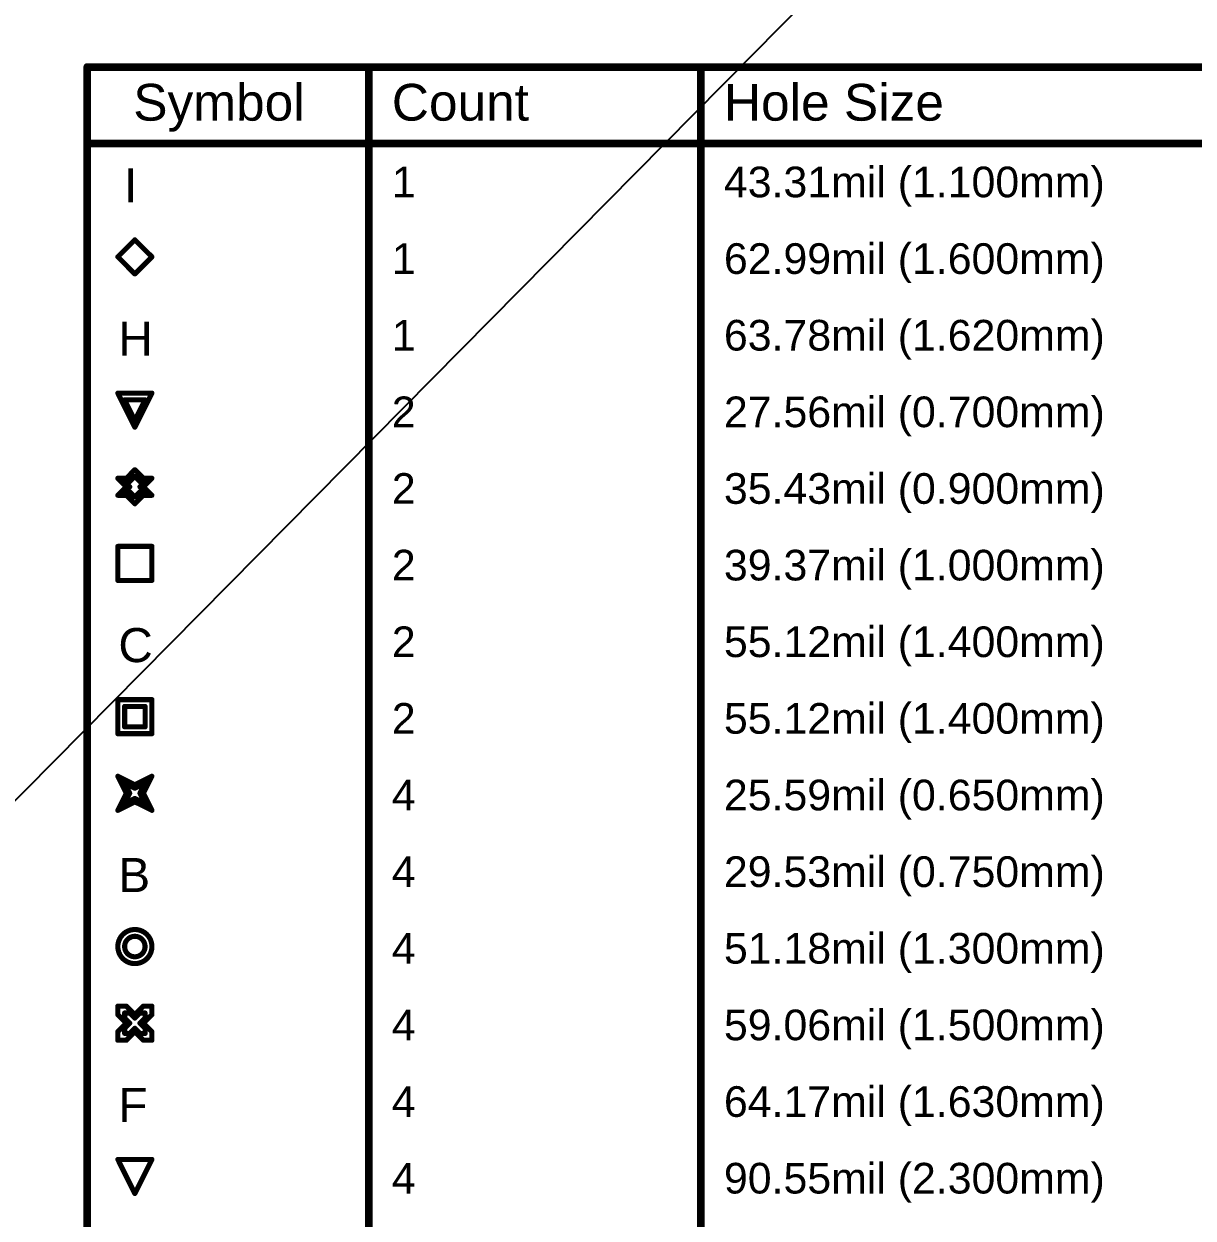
# Model space of a CAD drawing. Header units: inches. Extents: x 0 to 208, y 0 to 213.
# Drawn here: x 5.324 to 7.611, y 7.861 to 10.198 of the extents above; entities that cross this region are included whole.
import ezdxf

# ---------------------------------------------------------------- set-up
doc = ezdxf.new("R2010")
doc.units = ezdxf.units.IN
doc.header["$MEASUREMENT"] = 0
doc.layers.add('Bottom Solder', color=6, linetype='Continuous')
doc.layers.add('Drill Drawing', color=1, linetype='Continuous')
doc.styles.add('Arial', font='', dxfattribs={"height": 0.2})
doc.styles.get('Arial').set_extended_font_data('Arial')

# ---------------------------------------------------------------- blocks, each defined once
blk = doc.blocks.new('P____PAK_SO_8_B_114')
at = {"layer": 'Bottom Solder'}
blk.add_line((-0.0166, 0.0862), (-209.7035, 207.3644), dxfattribs=at)

msp = doc.modelspace()

# ---------------------------------------------------------------- linework, layer by layer
at = {"layer": 'Drill Drawing'}
for points in [[(5.4475, 10.1139, 0.015, 0.015, 0), (18.0679, 10.1139, 0.015, 0.015, 0)], [(5.4475, 5.7639, 0.015, 0.015, 0), (5.4475, 10.1139, 0.015, 0.015, 0)], [(5.9984, 5.7639, 0.015, 0.015, 0), (5.9984, 10.1139, 0.015, 0.015, 0)], [(6.6482, 5.7639, 0.015, 0.015, 0), (6.6482, 10.1139, 0.015, 0.015, 0)], [(5.4475, 9.9639, 0.015, 0.015, 0), (18.0679, 9.9639, 0.015, 0.015, 0)], [(5.5073, 9.7423, 0.01, 0.01, 0), (5.5406, 9.7756, 0.01, 0.01, 0)], [(5.5406, 9.7756, 0.01, 0.01, 0), (5.574, 9.7423, 0.01, 0.01, 0)], [(5.5073, 9.7423, 0.01, 0.01, 0), (5.5406, 9.7089, 0.01, 0.01, 0)], [(5.5406, 9.7089, 0.01, 0.01, 0), (5.574, 9.7423, 0.01, 0.01, 0)], [(5.5073, 9.4756, 0.01, 0.01, 0), (5.574, 9.4756, 0.01, 0.01, 0)], [(5.5073, 9.4756, 0.01, 0.01, 0), (5.5406, 9.4089, 0.01, 0.01, 0)], [(5.5206, 9.4623, 0.01, 0.01, 0), (5.5606, 9.4623, 0.01, 0.01, 0)], [(5.5206, 9.4623, 0.01, 0.01, 0), (5.5406, 9.4223, 0.01, 0.01, 0)], [(5.5406, 9.4089, 0.01, 0.01, 0), (5.574, 9.4756, 0.01, 0.01, 0)], [(5.5406, 9.4223, 0.01, 0.01, 0), (5.5606, 9.4623, 0.01, 0.01, 0)], [(5.524, 9.3089, 0.01, 0.01, 0), (5.5406, 9.3256, 0.01, 0.01, 0)], [(5.5406, 9.3256, 0.01, 0.01, 0), (5.5573, 9.3089, 0.01, 0.01, 0)], [(5.5073, 9.3089, 0.01, 0.01, 0), (5.524, 9.2923, 0.01, 0.01, 0)], [(5.5073, 9.3089, 0.01, 0.01, 0), (5.524, 9.3089, 0.01, 0.01, 0)], [(5.5206, 9.3023, 0.01, 0.01, 0), (5.5306, 9.2923, 0.01, 0.01, 0)], [(5.5206, 9.3023, 0.01, 0.01, 0), (5.5306, 9.3023, 0.01, 0.01, 0)], [(5.5306, 9.3023, 0.01, 0.01, 0), (5.5406, 9.3123, 0.01, 0.01, 0)], [(5.5406, 9.3123, 0.01, 0.01, 0), (5.5506, 9.3023, 0.01, 0.01, 0)], [(5.5506, 9.3023, 0.01, 0.01, 0), (5.5606, 9.3023, 0.01, 0.01, 0)], [(5.5506, 9.2923, 0.01, 0.01, 0), (5.5606, 9.3023, 0.01, 0.01, 0)], [(5.5573, 9.3089, 0.01, 0.01, 0), (5.574, 9.3089, 0.01, 0.01, 0)], [(5.5573, 9.2923, 0.01, 0.01, 0), (5.574, 9.3089, 0.01, 0.01, 0)], [(5.5073, 9.2756, 0.01, 0.01, 0), (5.524, 9.2923, 0.01, 0.01, 0)], [(5.5073, 9.2756, 0.01, 0.01, 0), (5.524, 9.2756, 0.01, 0.01, 0)], [(5.5206, 9.2823, 0.01, 0.01, 0), (5.5306, 9.2923, 0.01, 0.01, 0)], [(5.5206, 9.2823, 0.01, 0.01, 0), (5.5306, 9.2823, 0.01, 0.01, 0)], [(5.524, 9.2756, 0.01, 0.01, 0), (5.5406, 9.2589, 0.01, 0.01, 0)], [(5.5306, 9.2823, 0.01, 0.01, 0), (5.5406, 9.2723, 0.01, 0.01, 0)], [(5.5406, 9.2723, 0.01, 0.01, 0), (5.5506, 9.2823, 0.01, 0.01, 0)], [(5.5406, 9.2589, 0.01, 0.01, 0), (5.5573, 9.2756, 0.01, 0.01, 0)], [(5.5506, 9.2923, 0.01, 0.01, 0), (5.5606, 9.2823, 0.01, 0.01, 0)], [(5.5506, 9.2823, 0.01, 0.01, 0), (5.5606, 9.2823, 0.01, 0.01, 0)], [(5.5573, 9.2923, 0.01, 0.01, 0), (5.574, 9.2756, 0.01, 0.01, 0)], [(5.5573, 9.2756, 0.01, 0.01, 0), (5.574, 9.2756, 0.01, 0.01, 0)], [(5.5073, 9.1756, 0.01, 0.01, 0), (5.574, 9.1756, 0.01, 0.01, 0)], [(5.5073, 9.1089, 0.01, 0.01, 0), (5.5073, 9.1756, 0.01, 0.01, 0)], [(5.574, 9.1089, 0.01, 0.01, 0), (5.574, 9.1756, 0.01, 0.01, 0)], [(5.5073, 9.1089, 0.01, 0.01, 0), (5.574, 9.1089, 0.01, 0.01, 0)], [(5.5073, 8.8756, 0.01, 0.01, 0), (5.574, 8.8756, 0.01, 0.01, 0)], [(5.5073, 8.8089, 0.01, 0.01, 0), (5.5073, 8.8756, 0.01, 0.01, 0)], [(5.5206, 8.8623, 0.01, 0.01, 0), (5.5606, 8.8623, 0.01, 0.01, 0)], [(5.5206, 8.8223, 0.01, 0.01, 0), (5.5206, 8.8623, 0.01, 0.01, 0)], [(5.5606, 8.8223, 0.01, 0.01, 0), (5.5606, 8.8623, 0.01, 0.01, 0)], [(5.574, 8.8089, 0.01, 0.01, 0), (5.574, 8.8756, 0.01, 0.01, 0)], [(5.5073, 8.8089, 0.01, 0.01, 0), (5.574, 8.8089, 0.01, 0.01, 0)], [(5.5206, 8.8223, 0.01, 0.01, 0), (5.5606, 8.8223, 0.01, 0.01, 0)], [(5.5073, 8.7256, 0.01, 0.01, 0), (5.5406, 8.7089, 0.01, 0.01, 0)], [(5.5073, 8.7256, 0.01, 0.01, 0), (5.524, 8.6923, 0.01, 0.01, 0)], [(5.5406, 8.7089, 0.01, 0.01, 0), (5.574, 8.7256, 0.01, 0.01, 0)], [(5.5573, 8.6923, 0.01, 0.01, 0), (5.574, 8.7256, 0.01, 0.01, 0)], [(5.5073, 8.6589, 0.01, 0.01, 0), (5.524, 8.6923, 0.01, 0.01, 0)], [(5.5206, 8.7123, 0.01, 0.01, 0), (5.5406, 8.7023, 0.01, 0.01, 0)], [(5.5206, 8.7123, 0.01, 0.01, 0), (5.5306, 8.6923, 0.01, 0.01, 0)], [(5.5206, 8.6723, 0.01, 0.01, 0), (5.5306, 8.6923, 0.01, 0.01, 0)], [(5.5406, 8.7023, 0.01, 0.01, 0), (5.5606, 8.7123, 0.01, 0.01, 0)], [(5.5506, 8.6923, 0.01, 0.01, 0), (5.5606, 8.7123, 0.01, 0.01, 0)], [(5.5506, 8.6923, 0.01, 0.01, 0), (5.5606, 8.6723, 0.01, 0.01, 0)], [(5.5573, 8.6923, 0.01, 0.01, 0), (5.574, 8.6589, 0.01, 0.01, 0)], [(5.5073, 8.6589, 0.01, 0.01, 0), (5.5406, 8.6756, 0.01, 0.01, 0)], [(5.5206, 8.6723, 0.01, 0.01, 0), (5.5406, 8.6823, 0.01, 0.01, 0)], [(5.5406, 8.6823, 0.01, 0.01, 0), (5.5606, 8.6723, 0.01, 0.01, 0)], [(5.5406, 8.6756, 0.01, 0.01, 0), (5.574, 8.6589, 0.01, 0.01, 0)], [(5.5073, 8.2589, 0.01, 0.01, 0), (5.5073, 8.2756, 0.01, 0.01, 0)], [(5.5073, 8.2756, 0.01, 0.01, 0), (5.524, 8.2756, 0.01, 0.01, 0)], [(5.524, 8.2756, 0.01, 0.01, 0), (5.5406, 8.2589, 0.01, 0.01, 0)], [(5.5406, 8.2589, 0.01, 0.01, 0), (5.5573, 8.2756, 0.01, 0.01, 0)], [(5.5573, 8.2756, 0.01, 0.01, 0), (5.574, 8.2756, 0.01, 0.01, 0)], [(5.574, 8.2589, 0.01, 0.01, 0), (5.574, 8.2756, 0.01, 0.01, 0)], [(5.5073, 8.2589, 0.01, 0.01, 0), (5.524, 8.2423, 0.01, 0.01, 0)], [(5.5206, 8.2523, 0.01, 0.01, 0), (5.5206, 8.2623, 0.01, 0.01, 0)], [(5.5206, 8.2623, 0.01, 0.01, 0), (5.5306, 8.2623, 0.01, 0.01, 0)], [(5.5206, 8.2523, 0.01, 0.01, 0), (5.5306, 8.2423, 0.01, 0.01, 0)], [(5.5306, 8.2623, 0.01, 0.01, 0), (5.5406, 8.2523, 0.01, 0.01, 0)], [(5.5406, 8.2523, 0.01, 0.01, 0), (5.5506, 8.2623, 0.01, 0.01, 0)], [(5.5506, 8.2623, 0.01, 0.01, 0), (5.5606, 8.2623, 0.01, 0.01, 0)], [(5.5506, 8.2423, 0.01, 0.01, 0), (5.5606, 8.2523, 0.01, 0.01, 0)], [(5.5573, 8.2423, 0.01, 0.01, 0), (5.574, 8.2589, 0.01, 0.01, 0)], [(5.5606, 8.2523, 0.01, 0.01, 0), (5.5606, 8.2623, 0.01, 0.01, 0)], [(5.5073, 8.2256, 0.01, 0.01, 0), (5.524, 8.2423, 0.01, 0.01, 0)], [(5.5073, 8.2089, 0.01, 0.01, 0), (5.5073, 8.2256, 0.01, 0.01, 0)], [(5.5206, 8.2323, 0.01, 0.01, 0), (5.5306, 8.2423, 0.01, 0.01, 0)], [(5.5206, 8.2223, 0.01, 0.01, 0), (5.5206, 8.2323, 0.01, 0.01, 0)], [(5.524, 8.2089, 0.01, 0.01, 0), (5.5406, 8.2256, 0.01, 0.01, 0)], [(5.5306, 8.2223, 0.01, 0.01, 0), (5.5406, 8.2323, 0.01, 0.01, 0)], [(5.5406, 8.2323, 0.01, 0.01, 0), (5.5506, 8.2223, 0.01, 0.01, 0)], [(5.5406, 8.2256, 0.01, 0.01, 0), (5.5573, 8.2089, 0.01, 0.01, 0)], [(5.5506, 8.2423, 0.01, 0.01, 0), (5.5606, 8.2323, 0.01, 0.01, 0)], [(5.5573, 8.2423, 0.01, 0.01, 0), (5.574, 8.2256, 0.01, 0.01, 0)], [(5.5606, 8.2223, 0.01, 0.01, 0), (5.5606, 8.2323, 0.01, 0.01, 0)], [(5.574, 8.2089, 0.01, 0.01, 0), (5.574, 8.2256, 0.01, 0.01, 0)], [(5.5073, 8.2089, 0.01, 0.01, 0), (5.524, 8.2089, 0.01, 0.01, 0)], [(5.5206, 8.2223, 0.01, 0.01, 0), (5.5306, 8.2223, 0.01, 0.01, 0)], [(5.5506, 8.2223, 0.01, 0.01, 0), (5.5606, 8.2223, 0.01, 0.01, 0)], [(5.5573, 8.2089, 0.01, 0.01, 0), (5.574, 8.2089, 0.01, 0.01, 0)], [(5.5073, 7.9756, 0.01, 0.01, 0), (5.574, 7.9756, 0.01, 0.01, 0)], [(5.5073, 7.9756, 0.01, 0.01, 0), (5.5406, 7.9089, 0.01, 0.01, 0)], [(5.5406, 7.9089, 0.01, 0.01, 0), (5.574, 7.9756, 0.01, 0.01, 0)]]:
    msp.add_lwpolyline(points, format="xyseb", dxfattribs=at)
for points in [[(5.4437, 10.1139, 0.0075, 0.0075, 1), (5.4512, 10.1139, 0.0075, 0.0075, 1)], [(5.4437, 10.1139, 0.0075, 0.0075, 1), (5.4512, 10.1139, 0.0075, 0.0075, 1)], [(5.9946, 10.1139, 0.0075, 0.0075, 1), (6.0021, 10.1139, 0.0075, 0.0075, 1)], [(6.6445, 10.1139, 0.0075, 0.0075, 1), (6.652, 10.1139, 0.0075, 0.0075, 1)], [(5.4437, 9.9639, 0.0075, 0.0075, 1), (5.4512, 9.9639, 0.0075, 0.0075, 1)], [(5.5381, 9.7756, 0.005, 0.005, 1), (5.5431, 9.7756, 0.005, 0.005, 1)], [(5.5381, 9.7756, 0.005, 0.005, 1), (5.5431, 9.7756, 0.005, 0.005, 1)], [(5.5048, 9.7423, 0.005, 0.005, 1), (5.5098, 9.7423, 0.005, 0.005, 1)], [(5.5048, 9.7423, 0.005, 0.005, 1), (5.5098, 9.7423, 0.005, 0.005, 1)], [(5.5715, 9.7423, 0.005, 0.005, 1), (5.5765, 9.7423, 0.005, 0.005, 1)], [(5.5715, 9.7423, 0.005, 0.005, 1), (5.5765, 9.7423, 0.005, 0.005, 1)], [(5.5381, 9.7089, 0.005, 0.005, 1), (5.5431, 9.7089, 0.005, 0.005, 1)], [(5.5381, 9.7089, 0.005, 0.005, 1), (5.5431, 9.7089, 0.005, 0.005, 1)], [(5.5048, 9.4756, 0.005, 0.005, 1), (5.5098, 9.4756, 0.005, 0.005, 1)], [(5.5048, 9.4756, 0.005, 0.005, 1), (5.5098, 9.4756, 0.005, 0.005, 1)], [(5.5181, 9.4623, 0.005, 0.005, 1), (5.5231, 9.4623, 0.005, 0.005, 1)], [(5.5181, 9.4623, 0.005, 0.005, 1), (5.5231, 9.4623, 0.005, 0.005, 1)], [(5.5581, 9.4623, 0.005, 0.005, 1), (5.5631, 9.4623, 0.005, 0.005, 1)], [(5.5581, 9.4623, 0.005, 0.005, 1), (5.5631, 9.4623, 0.005, 0.005, 1)], [(5.5715, 9.4756, 0.005, 0.005, 1), (5.5765, 9.4756, 0.005, 0.005, 1)], [(5.5715, 9.4756, 0.005, 0.005, 1), (5.5765, 9.4756, 0.005, 0.005, 1)], [(5.5381, 9.4223, 0.005, 0.005, 1), (5.5431, 9.4223, 0.005, 0.005, 1)], [(5.5381, 9.4223, 0.005, 0.005, 1), (5.5431, 9.4223, 0.005, 0.005, 1)], [(5.5381, 9.4089, 0.005, 0.005, 1), (5.5431, 9.4089, 0.005, 0.005, 1)], [(5.5381, 9.4089, 0.005, 0.005, 1), (5.5431, 9.4089, 0.005, 0.005, 1)], [(5.5381, 9.3256, 0.005, 0.005, 1), (5.5431, 9.3256, 0.005, 0.005, 1)], [(5.5381, 9.3256, 0.005, 0.005, 1), (5.5431, 9.3256, 0.005, 0.005, 1)], [(5.5048, 9.3089, 0.005, 0.005, 1), (5.5098, 9.3089, 0.005, 0.005, 1)], [(5.5048, 9.3089, 0.005, 0.005, 1), (5.5098, 9.3089, 0.005, 0.005, 1)], [(5.5181, 9.3023, 0.005, 0.005, 1), (5.5231, 9.3023, 0.005, 0.005, 1)], [(5.5181, 9.3023, 0.005, 0.005, 1), (5.5231, 9.3023, 0.005, 0.005, 1)], [(5.5215, 9.3089, 0.005, 0.005, 1), (5.5265, 9.3089, 0.005, 0.005, 1)], [(5.5215, 9.3089, 0.005, 0.005, 1), (5.5265, 9.3089, 0.005, 0.005, 1)], [(5.5281, 9.3023, 0.005, 0.005, 1), (5.5331, 9.3023, 0.005, 0.005, 1)], [(5.5281, 9.3023, 0.005, 0.005, 1), (5.5331, 9.3023, 0.005, 0.005, 1)], [(5.5381, 9.3123, 0.005, 0.005, 1), (5.5431, 9.3123, 0.005, 0.005, 1)], [(5.5381, 9.3123, 0.005, 0.005, 1), (5.5431, 9.3123, 0.005, 0.005, 1)], [(5.5481, 9.3023, 0.005, 0.005, 1), (5.5531, 9.3023, 0.005, 0.005, 1)], [(5.5481, 9.3023, 0.005, 0.005, 1), (5.5531, 9.3023, 0.005, 0.005, 1)], [(5.5548, 9.3089, 0.005, 0.005, 1), (5.5598, 9.3089, 0.005, 0.005, 1)], [(5.5548, 9.3089, 0.005, 0.005, 1), (5.5598, 9.3089, 0.005, 0.005, 1)], [(5.5581, 9.3023, 0.005, 0.005, 1), (5.5631, 9.3023, 0.005, 0.005, 1)], [(5.5581, 9.3023, 0.005, 0.005, 1), (5.5631, 9.3023, 0.005, 0.005, 1)], [(5.5715, 9.3089, 0.005, 0.005, 1), (5.5765, 9.3089, 0.005, 0.005, 1)], [(5.5715, 9.3089, 0.005, 0.005, 1), (5.5765, 9.3089, 0.005, 0.005, 1)], [(5.5048, 9.2756, 0.005, 0.005, 1), (5.5098, 9.2756, 0.005, 0.005, 1)], [(5.5048, 9.2756, 0.005, 0.005, 1), (5.5098, 9.2756, 0.005, 0.005, 1)], [(5.5181, 9.2823, 0.005, 0.005, 1), (5.5231, 9.2823, 0.005, 0.005, 1)], [(5.5181, 9.2823, 0.005, 0.005, 1), (5.5231, 9.2823, 0.005, 0.005, 1)], [(5.5215, 9.2923, 0.005, 0.005, 1), (5.5265, 9.2923, 0.005, 0.005, 1)], [(5.5215, 9.2923, 0.005, 0.005, 1), (5.5265, 9.2923, 0.005, 0.005, 1)], [(5.5215, 9.2756, 0.005, 0.005, 1), (5.5265, 9.2756, 0.005, 0.005, 1)], [(5.5215, 9.2756, 0.005, 0.005, 1), (5.5265, 9.2756, 0.005, 0.005, 1)], [(5.5281, 9.2923, 0.005, 0.005, 1), (5.5331, 9.2923, 0.005, 0.005, 1)], [(5.5281, 9.2923, 0.005, 0.005, 1), (5.5331, 9.2923, 0.005, 0.005, 1)], [(5.5281, 9.2823, 0.005, 0.005, 1), (5.5331, 9.2823, 0.005, 0.005, 1)], [(5.5281, 9.2823, 0.005, 0.005, 1), (5.5331, 9.2823, 0.005, 0.005, 1)], [(5.5481, 9.2923, 0.005, 0.005, 1), (5.5531, 9.2923, 0.005, 0.005, 1)], [(5.5481, 9.2923, 0.005, 0.005, 1), (5.5531, 9.2923, 0.005, 0.005, 1)], [(5.5481, 9.2823, 0.005, 0.005, 1), (5.5531, 9.2823, 0.005, 0.005, 1)], [(5.5481, 9.2823, 0.005, 0.005, 1), (5.5531, 9.2823, 0.005, 0.005, 1)], [(5.5548, 9.2923, 0.005, 0.005, 1), (5.5598, 9.2923, 0.005, 0.005, 1)], [(5.5548, 9.2923, 0.005, 0.005, 1), (5.5598, 9.2923, 0.005, 0.005, 1)], [(5.5548, 9.2756, 0.005, 0.005, 1), (5.5598, 9.2756, 0.005, 0.005, 1)], [(5.5548, 9.2756, 0.005, 0.005, 1), (5.5598, 9.2756, 0.005, 0.005, 1)], [(5.5581, 9.2823, 0.005, 0.005, 1), (5.5631, 9.2823, 0.005, 0.005, 1)], [(5.5581, 9.2823, 0.005, 0.005, 1), (5.5631, 9.2823, 0.005, 0.005, 1)], [(5.5715, 9.2756, 0.005, 0.005, 1), (5.5765, 9.2756, 0.005, 0.005, 1)], [(5.5715, 9.2756, 0.005, 0.005, 1), (5.5765, 9.2756, 0.005, 0.005, 1)], [(5.5381, 9.2723, 0.005, 0.005, 1), (5.5431, 9.2723, 0.005, 0.005, 1)], [(5.5381, 9.2723, 0.005, 0.005, 1), (5.5431, 9.2723, 0.005, 0.005, 1)], [(5.5381, 9.2589, 0.005, 0.005, 1), (5.5431, 9.2589, 0.005, 0.005, 1)], [(5.5381, 9.2589, 0.005, 0.005, 1), (5.5431, 9.2589, 0.005, 0.005, 1)], [(5.5048, 9.1756, 0.005, 0.005, 1), (5.5098, 9.1756, 0.005, 0.005, 1)], [(5.5048, 9.1756, 0.005, 0.005, 1), (5.5098, 9.1756, 0.005, 0.005, 1)], [(5.5715, 9.1756, 0.005, 0.005, 1), (5.5765, 9.1756, 0.005, 0.005, 1)], [(5.5715, 9.1756, 0.005, 0.005, 1), (5.5765, 9.1756, 0.005, 0.005, 1)], [(5.5048, 9.1089, 0.005, 0.005, 1), (5.5098, 9.1089, 0.005, 0.005, 1)], [(5.5048, 9.1089, 0.005, 0.005, 1), (5.5098, 9.1089, 0.005, 0.005, 1)], [(5.5715, 9.1089, 0.005, 0.005, 1), (5.5765, 9.1089, 0.005, 0.005, 1)], [(5.5715, 9.1089, 0.005, 0.005, 1), (5.5765, 9.1089, 0.005, 0.005, 1)], [(5.5048, 8.8756, 0.005, 0.005, 1), (5.5098, 8.8756, 0.005, 0.005, 1)], [(5.5048, 8.8756, 0.005, 0.005, 1), (5.5098, 8.8756, 0.005, 0.005, 1)], [(5.5181, 8.8623, 0.005, 0.005, 1), (5.5231, 8.8623, 0.005, 0.005, 1)], [(5.5181, 8.8623, 0.005, 0.005, 1), (5.5231, 8.8623, 0.005, 0.005, 1)], [(5.5581, 8.8623, 0.005, 0.005, 1), (5.5631, 8.8623, 0.005, 0.005, 1)], [(5.5581, 8.8623, 0.005, 0.005, 1), (5.5631, 8.8623, 0.005, 0.005, 1)], [(5.5715, 8.8756, 0.005, 0.005, 1), (5.5765, 8.8756, 0.005, 0.005, 1)], [(5.5715, 8.8756, 0.005, 0.005, 1), (5.5765, 8.8756, 0.005, 0.005, 1)], [(5.5048, 8.8089, 0.005, 0.005, 1), (5.5098, 8.8089, 0.005, 0.005, 1)], [(5.5048, 8.8089, 0.005, 0.005, 1), (5.5098, 8.8089, 0.005, 0.005, 1)], [(5.5181, 8.8223, 0.005, 0.005, 1), (5.5231, 8.8223, 0.005, 0.005, 1)], [(5.5181, 8.8223, 0.005, 0.005, 1), (5.5231, 8.8223, 0.005, 0.005, 1)], [(5.5581, 8.8223, 0.005, 0.005, 1), (5.5631, 8.8223, 0.005, 0.005, 1)], [(5.5581, 8.8223, 0.005, 0.005, 1), (5.5631, 8.8223, 0.005, 0.005, 1)], [(5.5715, 8.8089, 0.005, 0.005, 1), (5.5765, 8.8089, 0.005, 0.005, 1)], [(5.5715, 8.8089, 0.005, 0.005, 1), (5.5765, 8.8089, 0.005, 0.005, 1)], [(5.5048, 8.7256, 0.005, 0.005, 1), (5.5098, 8.7256, 0.005, 0.005, 1)], [(5.5048, 8.7256, 0.005, 0.005, 1), (5.5098, 8.7256, 0.005, 0.005, 1)], [(5.5715, 8.7256, 0.005, 0.005, 1), (5.5765, 8.7256, 0.005, 0.005, 1)], [(5.5715, 8.7256, 0.005, 0.005, 1), (5.5765, 8.7256, 0.005, 0.005, 1)], [(5.5181, 8.7123, 0.005, 0.005, 1), (5.5231, 8.7123, 0.005, 0.005, 1)], [(5.5181, 8.7123, 0.005, 0.005, 1), (5.5231, 8.7123, 0.005, 0.005, 1)], [(5.5215, 8.6923, 0.005, 0.005, 1), (5.5265, 8.6923, 0.005, 0.005, 1)], [(5.5215, 8.6923, 0.005, 0.005, 1), (5.5265, 8.6923, 0.005, 0.005, 1)], [(5.5281, 8.6923, 0.005, 0.005, 1), (5.5331, 8.6923, 0.005, 0.005, 1)], [(5.5281, 8.6923, 0.005, 0.005, 1), (5.5331, 8.6923, 0.005, 0.005, 1)], [(5.5381, 8.7089, 0.005, 0.005, 1), (5.5431, 8.7089, 0.005, 0.005, 1)], [(5.5381, 8.7089, 0.005, 0.005, 1), (5.5431, 8.7089, 0.005, 0.005, 1)], [(5.5381, 8.7023, 0.005, 0.005, 1), (5.5431, 8.7023, 0.005, 0.005, 1)], [(5.5381, 8.7023, 0.005, 0.005, 1), (5.5431, 8.7023, 0.005, 0.005, 1)], [(5.5481, 8.6923, 0.005, 0.005, 1), (5.5531, 8.6923, 0.005, 0.005, 1)], [(5.5481, 8.6923, 0.005, 0.005, 1), (5.5531, 8.6923, 0.005, 0.005, 1)], [(5.5548, 8.6923, 0.005, 0.005, 1), (5.5598, 8.6923, 0.005, 0.005, 1)], [(5.5548, 8.6923, 0.005, 0.005, 1), (5.5598, 8.6923, 0.005, 0.005, 1)], [(5.5581, 8.7123, 0.005, 0.005, 1), (5.5631, 8.7123, 0.005, 0.005, 1)], [(5.5581, 8.7123, 0.005, 0.005, 1), (5.5631, 8.7123, 0.005, 0.005, 1)], [(5.5181, 8.6723, 0.005, 0.005, 1), (5.5231, 8.6723, 0.005, 0.005, 1)], [(5.5181, 8.6723, 0.005, 0.005, 1), (5.5231, 8.6723, 0.005, 0.005, 1)], [(5.5381, 8.6823, 0.005, 0.005, 1), (5.5431, 8.6823, 0.005, 0.005, 1)], [(5.5381, 8.6823, 0.005, 0.005, 1), (5.5431, 8.6823, 0.005, 0.005, 1)], [(5.5381, 8.6756, 0.005, 0.005, 1), (5.5431, 8.6756, 0.005, 0.005, 1)], [(5.5381, 8.6756, 0.005, 0.005, 1), (5.5431, 8.6756, 0.005, 0.005, 1)], [(5.5581, 8.6723, 0.005, 0.005, 1), (5.5631, 8.6723, 0.005, 0.005, 1)], [(5.5581, 8.6723, 0.005, 0.005, 1), (5.5631, 8.6723, 0.005, 0.005, 1)], [(5.5048, 8.6589, 0.005, 0.005, 1), (5.5098, 8.6589, 0.005, 0.005, 1)], [(5.5048, 8.6589, 0.005, 0.005, 1), (5.5098, 8.6589, 0.005, 0.005, 1)], [(5.5715, 8.6589, 0.005, 0.005, 1), (5.5765, 8.6589, 0.005, 0.005, 1)], [(5.5715, 8.6589, 0.005, 0.005, 1), (5.5765, 8.6589, 0.005, 0.005, 1)], [(5.574, 8.3923, 0.01, 0.01, 1), (5.5073, 8.3923, 0.01, 0.01, 1)], [(5.5606, 8.3923, 0.01, 0.01, 1), (5.5206, 8.3923, 0.01, 0.01, 1)], [(5.5048, 8.3923, 0.005, 0.005, 1), (5.5098, 8.3923, 0.005, 0.005, 1)], [(5.5181, 8.3923, 0.005, 0.005, 1), (5.5231, 8.3923, 0.005, 0.005, 1)], [(5.5581, 8.3923, 0.005, 0.005, 1), (5.5631, 8.3923, 0.005, 0.005, 1)], [(5.5715, 8.3923, 0.005, 0.005, 1), (5.5765, 8.3923, 0.005, 0.005, 1)], [(5.5048, 8.2756, 0.005, 0.005, 1), (5.5098, 8.2756, 0.005, 0.005, 1)], [(5.5048, 8.2756, 0.005, 0.005, 1), (5.5098, 8.2756, 0.005, 0.005, 1)], [(5.5215, 8.2756, 0.005, 0.005, 1), (5.5265, 8.2756, 0.005, 0.005, 1)], [(5.5215, 8.2756, 0.005, 0.005, 1), (5.5265, 8.2756, 0.005, 0.005, 1)], [(5.5548, 8.2756, 0.005, 0.005, 1), (5.5598, 8.2756, 0.005, 0.005, 1)], [(5.5548, 8.2756, 0.005, 0.005, 1), (5.5598, 8.2756, 0.005, 0.005, 1)], [(5.5715, 8.2756, 0.005, 0.005, 1), (5.5765, 8.2756, 0.005, 0.005, 1)], [(5.5715, 8.2756, 0.005, 0.005, 1), (5.5765, 8.2756, 0.005, 0.005, 1)], [(5.5048, 8.2589, 0.005, 0.005, 1), (5.5098, 8.2589, 0.005, 0.005, 1)], [(5.5048, 8.2589, 0.005, 0.005, 1), (5.5098, 8.2589, 0.005, 0.005, 1)], [(5.5181, 8.2623, 0.005, 0.005, 1), (5.5231, 8.2623, 0.005, 0.005, 1)], [(5.5181, 8.2623, 0.005, 0.005, 1), (5.5231, 8.2623, 0.005, 0.005, 1)], [(5.5181, 8.2523, 0.005, 0.005, 1), (5.5231, 8.2523, 0.005, 0.005, 1)], [(5.5181, 8.2523, 0.005, 0.005, 1), (5.5231, 8.2523, 0.005, 0.005, 1)], [(5.5281, 8.2623, 0.005, 0.005, 1), (5.5331, 8.2623, 0.005, 0.005, 1)], [(5.5281, 8.2623, 0.005, 0.005, 1), (5.5331, 8.2623, 0.005, 0.005, 1)], [(5.5381, 8.2589, 0.005, 0.005, 1), (5.5431, 8.2589, 0.005, 0.005, 1)], [(5.5381, 8.2589, 0.005, 0.005, 1), (5.5431, 8.2589, 0.005, 0.005, 1)], [(5.5381, 8.2523, 0.005, 0.005, 1), (5.5431, 8.2523, 0.005, 0.005, 1)], [(5.5381, 8.2523, 0.005, 0.005, 1), (5.5431, 8.2523, 0.005, 0.005, 1)], [(5.5481, 8.2623, 0.005, 0.005, 1), (5.5531, 8.2623, 0.005, 0.005, 1)], [(5.5481, 8.2623, 0.005, 0.005, 1), (5.5531, 8.2623, 0.005, 0.005, 1)], [(5.5581, 8.2623, 0.005, 0.005, 1), (5.5631, 8.2623, 0.005, 0.005, 1)], [(5.5581, 8.2623, 0.005, 0.005, 1), (5.5631, 8.2623, 0.005, 0.005, 1)], [(5.5581, 8.2523, 0.005, 0.005, 1), (5.5631, 8.2523, 0.005, 0.005, 1)], [(5.5581, 8.2523, 0.005, 0.005, 1), (5.5631, 8.2523, 0.005, 0.005, 1)], [(5.5715, 8.2589, 0.005, 0.005, 1), (5.5765, 8.2589, 0.005, 0.005, 1)], [(5.5715, 8.2589, 0.005, 0.005, 1), (5.5765, 8.2589, 0.005, 0.005, 1)], [(5.5048, 8.2256, 0.005, 0.005, 1), (5.5098, 8.2256, 0.005, 0.005, 1)], [(5.5048, 8.2256, 0.005, 0.005, 1), (5.5098, 8.2256, 0.005, 0.005, 1)], [(5.5181, 8.2323, 0.005, 0.005, 1), (5.5231, 8.2323, 0.005, 0.005, 1)], [(5.5181, 8.2323, 0.005, 0.005, 1), (5.5231, 8.2323, 0.005, 0.005, 1)], [(5.5215, 8.2423, 0.005, 0.005, 1), (5.5265, 8.2423, 0.005, 0.005, 1)], [(5.5215, 8.2423, 0.005, 0.005, 1), (5.5265, 8.2423, 0.005, 0.005, 1)], [(5.5281, 8.2423, 0.005, 0.005, 1), (5.5331, 8.2423, 0.005, 0.005, 1)], [(5.5281, 8.2423, 0.005, 0.005, 1), (5.5331, 8.2423, 0.005, 0.005, 1)], [(5.5381, 8.2323, 0.005, 0.005, 1), (5.5431, 8.2323, 0.005, 0.005, 1)], [(5.5381, 8.2323, 0.005, 0.005, 1), (5.5431, 8.2323, 0.005, 0.005, 1)], [(5.5381, 8.2256, 0.005, 0.005, 1), (5.5431, 8.2256, 0.005, 0.005, 1)], [(5.5381, 8.2256, 0.005, 0.005, 1), (5.5431, 8.2256, 0.005, 0.005, 1)], [(5.5481, 8.2423, 0.005, 0.005, 1), (5.5531, 8.2423, 0.005, 0.005, 1)], [(5.5481, 8.2423, 0.005, 0.005, 1), (5.5531, 8.2423, 0.005, 0.005, 1)], [(5.5548, 8.2423, 0.005, 0.005, 1), (5.5598, 8.2423, 0.005, 0.005, 1)], [(5.5548, 8.2423, 0.005, 0.005, 1), (5.5598, 8.2423, 0.005, 0.005, 1)], [(5.5581, 8.2323, 0.005, 0.005, 1), (5.5631, 8.2323, 0.005, 0.005, 1)], [(5.5581, 8.2323, 0.005, 0.005, 1), (5.5631, 8.2323, 0.005, 0.005, 1)], [(5.5715, 8.2256, 0.005, 0.005, 1), (5.5765, 8.2256, 0.005, 0.005, 1)], [(5.5715, 8.2256, 0.005, 0.005, 1), (5.5765, 8.2256, 0.005, 0.005, 1)], [(5.5048, 8.2089, 0.005, 0.005, 1), (5.5098, 8.2089, 0.005, 0.005, 1)], [(5.5048, 8.2089, 0.005, 0.005, 1), (5.5098, 8.2089, 0.005, 0.005, 1)], [(5.5181, 8.2223, 0.005, 0.005, 1), (5.5231, 8.2223, 0.005, 0.005, 1)], [(5.5181, 8.2223, 0.005, 0.005, 1), (5.5231, 8.2223, 0.005, 0.005, 1)], [(5.5215, 8.2089, 0.005, 0.005, 1), (5.5265, 8.2089, 0.005, 0.005, 1)], [(5.5215, 8.2089, 0.005, 0.005, 1), (5.5265, 8.2089, 0.005, 0.005, 1)], [(5.5281, 8.2223, 0.005, 0.005, 1), (5.5331, 8.2223, 0.005, 0.005, 1)], [(5.5281, 8.2223, 0.005, 0.005, 1), (5.5331, 8.2223, 0.005, 0.005, 1)], [(5.5481, 8.2223, 0.005, 0.005, 1), (5.5531, 8.2223, 0.005, 0.005, 1)], [(5.5481, 8.2223, 0.005, 0.005, 1), (5.5531, 8.2223, 0.005, 0.005, 1)], [(5.5548, 8.2089, 0.005, 0.005, 1), (5.5598, 8.2089, 0.005, 0.005, 1)], [(5.5548, 8.2089, 0.005, 0.005, 1), (5.5598, 8.2089, 0.005, 0.005, 1)], [(5.5581, 8.2223, 0.005, 0.005, 1), (5.5631, 8.2223, 0.005, 0.005, 1)], [(5.5581, 8.2223, 0.005, 0.005, 1), (5.5631, 8.2223, 0.005, 0.005, 1)], [(5.5715, 8.2089, 0.005, 0.005, 1), (5.5765, 8.2089, 0.005, 0.005, 1)], [(5.5715, 8.2089, 0.005, 0.005, 1), (5.5765, 8.2089, 0.005, 0.005, 1)], [(5.5048, 7.9756, 0.005, 0.005, 1), (5.5098, 7.9756, 0.005, 0.005, 1)], [(5.5048, 7.9756, 0.005, 0.005, 1), (5.5098, 7.9756, 0.005, 0.005, 1)], [(5.5715, 7.9756, 0.005, 0.005, 1), (5.5765, 7.9756, 0.005, 0.005, 1)], [(5.5715, 7.9756, 0.005, 0.005, 1), (5.5765, 7.9756, 0.005, 0.005, 1)], [(5.5381, 7.9089, 0.005, 0.005, 1), (5.5431, 7.9089, 0.005, 0.005, 1)], [(5.5381, 7.9089, 0.005, 0.005, 1), (5.5431, 7.9089, 0.005, 0.005, 1)]]:
    msp.add_lwpolyline(points, format="xyseb", close=True, dxfattribs=at)

# ---------------------------------------------------------------- block references
at = {"rotation": 270}
msp.add_blockref('P____PAK_SO_8_B_114', (0.165, 3.548), dxfattribs=at)

# ---------------------------------------------------------------- texts
at = {"layer": 'Drill Drawing', "style": 'Arial'}
for s, height, p in [('Symbol', 0.072, (5.5375, 10.0089)), ('Count', 0.072, (6.0434, 10.0089)), ('Hole Size', 0.072, (6.6932, 10.0089)), ('I', 0.0667, (5.5195, 9.849)), ('1', 0.06, (6.0434, 9.8589)), ('43.31mil (1.100mm)', 0.06, (6.6932, 9.8589)), ('62.99mil (1.600mm)', 0.06, (6.6932, 9.7089)), ('1', 0.06, (6.0434, 9.7089)), ('H', 0.0667, (5.5084, 9.549)), ('1', 0.06, (6.0434, 9.5589)), ('63.78mil (1.620mm)', 0.06, (6.6932, 9.5589)), ('2', 0.06, (6.0434, 9.4089)), ('27.56mil (0.700mm)', 0.06, (6.6932, 9.4089)), ('2', 0.06, (6.0434, 9.2589)), ('35.43mil (0.900mm)', 0.06, (6.6932, 9.2589)), ('2', 0.06, (6.0434, 9.1089)), ('39.37mil (1.000mm)', 0.06, (6.6932, 9.1089)), ('C', 0.0667, (5.5084, 8.949)), ('2', 0.06, (6.0434, 8.9589)), ('55.12mil (1.400mm)', 0.06, (6.6932, 8.9589)), ('2', 0.06, (6.0434, 8.8089)), ('55.12mil (1.400mm)', 0.06, (6.6932, 8.8089)), ('25.59mil (0.650mm)', 0.06, (6.6932, 8.6589)), ('4', 0.06, (6.0434, 8.6589)), ('B', 0.0667, (5.5084, 8.499)), ('4', 0.06, (6.0434, 8.5089)), ('29.53mil (0.750mm)', 0.06, (6.6932, 8.5089)), ('4', 0.06, (6.0434, 8.3589)), ('51.18mil (1.300mm)', 0.06, (6.6932, 8.3589)), ('4', 0.06, (6.0434, 8.2089)), ('59.06mil (1.500mm)', 0.06, (6.6932, 8.2089)), ('F', 0.0667, (5.5084, 8.049)), ('4', 0.06, (6.0434, 8.0589)), ('64.17mil (1.630mm)', 0.06, (6.6932, 8.0589)), ('90.55mil (2.300mm)', 0.06, (6.6932, 7.9089)), ('4', 0.06, (6.0434, 7.9089))]:
    msp.add_text(s, height=height, dxfattribs=at).set_placement(p)

doc.saveas('drawing.dxf')
